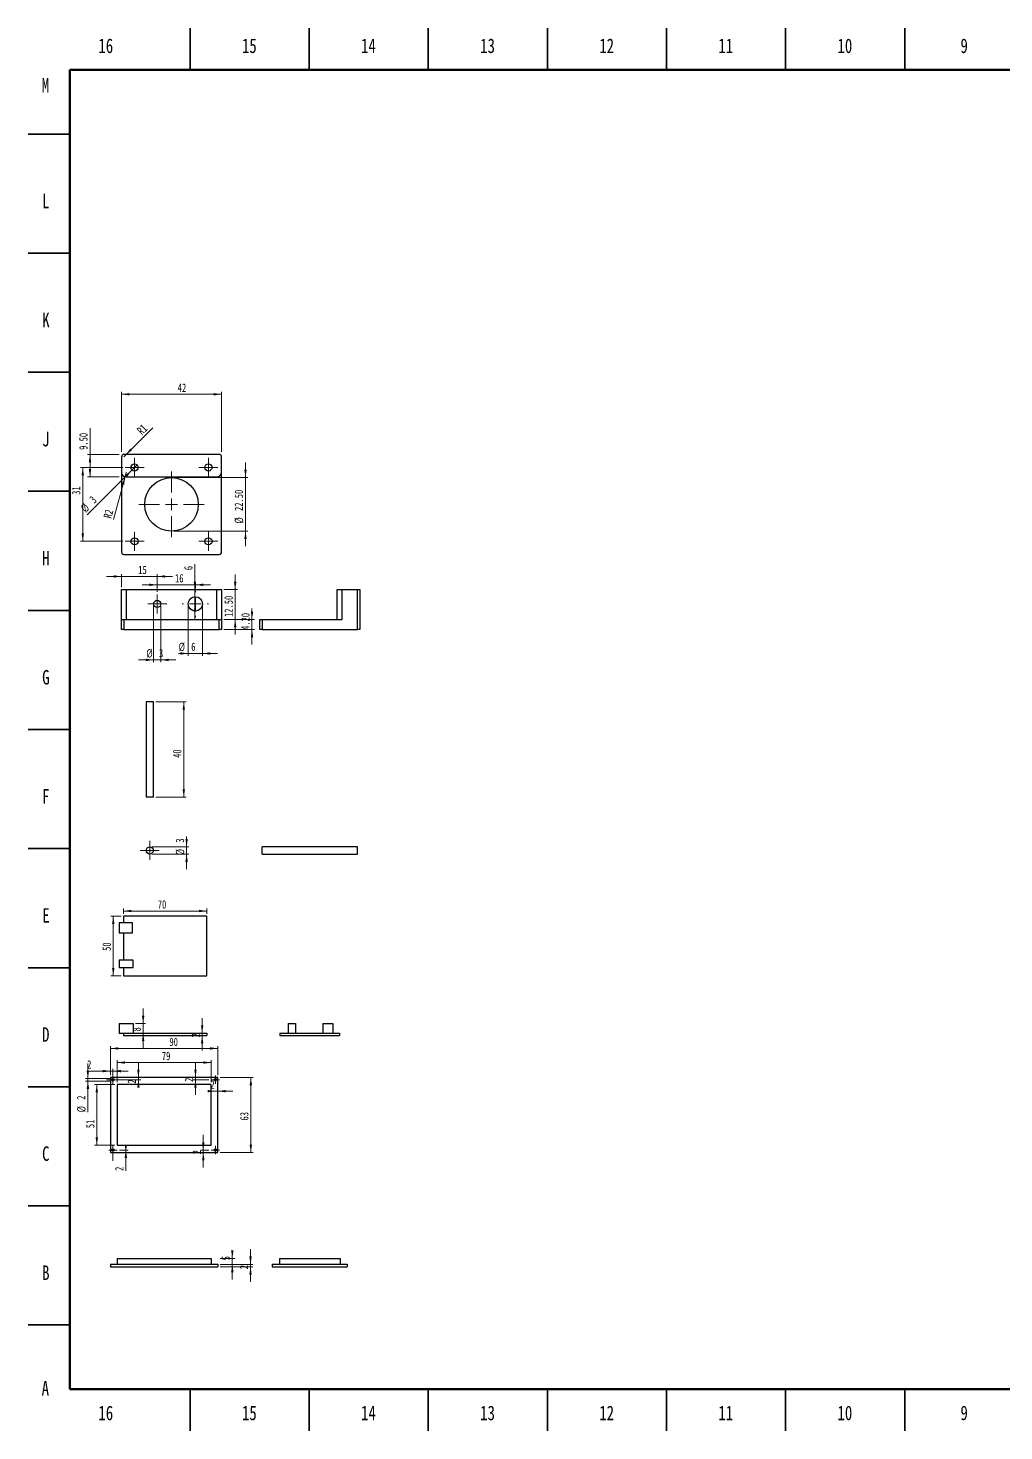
# Model space of a CAD drawing. Header units: millimetres. Extents: x 3 to 838, y 3 to 591.
# Drawn here: x 3 to 412, y 3 to 591 of the extents above; entities that cross this region are included whole.
import ezdxf

# ---------------------------------------------------------------- set-up
doc = ezdxf.new("R2010")
doc.units = ezdxf.units.MM
doc.styles.add('SLDTEXTSTYLE0', font='TXT', dxfattribs={"width": 0.75})
doc.dimstyles.new('SLDDIMSTYLE0', dxfattribs={"dimtxt": 3.5, "dimasz": 3.302, "dimexe": 0, "dimexo": 0.0625, "dimgap": 0.875, "dimtad": 1, "dimlfac": 2, "dimrnd": 1e-09, "dimzin": 12, "dimdsep": 46, "dimtxsty": 'SLDTEXTSTYLE0', "dimsah": 1, "dimcen": 0.09, "dimadec": 0, "dimazin": 3, "dimtfac": 1, "dimtmove": 0, "dimatfit": 0, "dimfxl": 0, "dimfrac": 2, "dimtolj": 1, "dimtzin": 12, "dimarcsym": 0})
doc.dimstyles.new('SLDDIMSTYLE1', dxfattribs={"dimtxt": 3.5, "dimasz": 3.302, "dimexe": 0, "dimexo": 0.0625, "dimgap": 0.875, "dimtad": 1, "dimlfac": 2, "dimrnd": 1e-09, "dimzin": 12, "dimdsep": 46, "dimtxsty": 'SLDTEXTSTYLE0', "dimsah": 1, "dimcen": 0.09, "dimadec": 0, "dimazin": 3, "dimtfac": 1, "dimtofl": 0, "dimtmove": 0, "dimatfit": 3, "dimfxl": 0, "dimfrac": 2, "dimtolj": 1, "dimtzin": 12, "dimarcsym": 0})
doc.dimstyles.new('SLDDIMSTYLE2', dxfattribs={"dimtxt": 3.5, "dimasz": 3.302, "dimexe": 0, "dimexo": 0.0625, "dimgap": 0.875, "dimtad": 1, "dimrnd": 1e-09, "dimzin": 12, "dimdsep": 46, "dimtxsty": 'SLDTEXTSTYLE0', "dimsah": 1, "dimcen": 0.09, "dimadec": 0, "dimazin": 3, "dimtfac": 1, "dimtmove": 0, "dimatfit": 0, "dimfxl": 0, "dimfrac": 2, "dimtolj": 1, "dimtzin": 12, "dimarcsym": 0})
doc.dimstyles.new('SLDDIMSTYLE3', dxfattribs={"dimtxt": 3.5, "dimasz": 3.302, "dimexe": 0, "dimexo": 0.0625, "dimgap": 0.875, "dimtad": 1, "dimrnd": 1e-09, "dimzin": 12, "dimdsep": 46, "dimtxsty": 'SLDTEXTSTYLE0', "dimsah": 1, "dimcen": 0.09, "dimadec": 0, "dimazin": 3, "dimtfac": 1, "dimtofl": 0, "dimtmove": 0, "dimatfit": 3, "dimfxl": 0, "dimfrac": 2, "dimtolj": 1, "dimtzin": 12, "dimarcsym": 0})
doc.dimstyles.new('SLDDIMSTYLE4', dxfattribs={"dimtxt": 3.5, "dimasz": 3.302, "dimexe": 0, "dimexo": 0.0625, "dimgap": 0.875, "dimtad": 1, "dimrnd": 1e-09, "dimzin": 4, "dimdsep": 46, "dimtxsty": 'SLDTEXTSTYLE0', "dimsah": 1, "dimcen": 0.09, "dimadec": 0, "dimazin": 1, "dimtfac": 1, "dimtmove": 0, "dimatfit": 0, "dimfxl": 0, "dimfrac": 2, "dimtolj": 1, "dimtzin": 12, "dimarcsym": 0})
doc.dimstyles.new('SLDDIMSTYLE5', dxfattribs={"dimtxt": 3.5, "dimasz": 3.302, "dimexe": 0, "dimexo": 0.0625, "dimgap": 0.875, "dimtad": 1, "dimrnd": 1e-09, "dimzin": 12, "dimdsep": 46, "dimtxsty": 'SLDTEXTSTYLE0', "dimblk1": 'NONE', "dimsah": 1, "dimcen": 0, "dimadec": 0, "dimazin": 3, "dimtfac": 1, "dimtmove": 0, "dimatfit": 3, "dimldrblk": 'NONE', "dimfxl": 0, "dimfrac": 2, "dimtolj": 1, "dimtzin": 12, "dimarcsym": 0})
doc.dimstyles.new('SLDDIMSTYLE6', dxfattribs={"dimtxt": 3.5, "dimasz": 3.302, "dimexe": 0, "dimexo": 0.0625, "dimgap": 0.875, "dimtad": 1, "dimrnd": 1e-09, "dimzin": 4, "dimdsep": 46, "dimtxsty": 'SLDTEXTSTYLE0', "dimsah": 1, "dimcen": 0.09, "dimadec": 0, "dimazin": 1, "dimtfac": 1, "dimtofl": 0, "dimtmove": 0, "dimatfit": 3, "dimfxl": 0, "dimfrac": 2, "dimtolj": 1, "dimtzin": 12, "dimarcsym": 0})
doc.dimstyles.new('SLDDIMSTYLE7', dxfattribs={"dimtxt": 3.5, "dimasz": 3.302, "dimexe": 0, "dimexo": 0.0625, "dimgap": 0.875, "dimtad": 1, "dimrnd": 1e-09, "dimzin": 12, "dimdsep": 46, "dimtxsty": 'SLDTEXTSTYLE0', "dimsah": 1, "dimcen": 0, "dimadec": 0, "dimazin": 3, "dimtfac": 1, "dimtofl": 0, "dimtmove": 0, "dimatfit": 3, "dimfxl": 0, "dimfrac": 2, "dimtolj": 1, "dimtzin": 12, "dimarcsym": 0})

# ---------------------------------------------------------------- blocks, each defined once
blk = doc.blocks.new('_D')
at = {"color": 7, "linetype": 'Continuous', "lineweight": 18}
for p, q in [((95.89, 72.45), (95.89, 78.8)), ((83.15, 72.45), (96.89, 72.45)), ((83.15, 71.45), (96.89, 71.45)), ((95.89, 71.45), (95.89, 72.45)), ((95.89, 71.45), (95.89, 65.1))]:
    blk.add_line(p, q, dxfattribs=at)
for points in [[(95.89, 72.45), (96.39, 75.76), (95.38, 75.76)], [(95.89, 71.45), (95.38, 68.15), (96.39, 68.15)]]:
    blk.add_solid(points, dxfattribs=at)
at = {"color": 7, "linetype": 'Continuous', "lineweight": 18, "insert": (91.37, 70.39), "char_height": 3.5, "attachment_point": 1, "rotation": 90, "style": 'SLDTEXTSTYLE0'}
blk.add_mtext('2', dxfattribs=at)
blk = doc.blocks.new('_D_1')
at = {"color": 7, "linetype": 'Continuous', "lineweight": 18}
for p, q in [((88.23, 74.95), (88.23, 76.73)), ((83.15, 74.95), (89.23, 74.95)), ((83.15, 72.45), (89.23, 72.45)), ((88.23, 72.45), (88.23, 74.95)), ((88.23, 72.45), (88.23, 66.1))]:
    blk.add_line(p, q, dxfattribs=at)
for points in [[(88.23, 74.95), (88.74, 78.26), (87.73, 78.26)], [(88.23, 72.45), (87.73, 69.15), (88.74, 69.15)]]:
    blk.add_solid(points, dxfattribs=at)
at = {"color": 7, "linetype": 'Continuous', "lineweight": 18, "insert": (83.72, 74.14), "char_height": 3.5, "attachment_point": 1, "rotation": 90, "style": 'SLDTEXTSTYLE0'}
blk.add_mtext('5', dxfattribs=at)
blk = doc.blocks.new('_D_2')
at = {"color": 7, "linetype": 'Continuous', "lineweight": 18}
for p, q in [((83.15, 150.92), (97.02, 150.92)), ((96.02, 150.92), (96.02, 119.42)), ((83.15, 119.42), (97.02, 119.42))]:
    blk.add_line(p, q, dxfattribs=at)
for points in [[(96.02, 150.92), (95.51, 147.62), (96.53, 147.62)], [(96.02, 119.42), (96.53, 122.72), (95.51, 122.72)]]:
    blk.add_solid(points, dxfattribs=at)
at = {"color": 7, "linetype": 'Continuous', "lineweight": 18, "insert": (91.51, 132.84), "char_height": 3.5, "attachment_point": 1, "rotation": 90, "style": 'SLDTEXTSTYLE0'}
blk.add_mtext('63', dxfattribs=at)
blk = doc.blocks.new('_D_3')
at = {"color": 7, "linetype": 'Continuous', "lineweight": 18}
for p, q in [((37.15, 151.92), (37.15, 164.1)), ((37.15, 163.1), (82.15, 163.1)), ((82.15, 151.92), (82.15, 164.1))]:
    blk.add_line(p, q, dxfattribs=at)
for points in [[(37.15, 163.1), (40.45, 162.59), (40.45, 163.6)], [(82.15, 163.1), (78.85, 163.6), (78.85, 162.59)]]:
    blk.add_solid(points, dxfattribs=at)
at = {"color": 7, "linetype": 'Continuous', "lineweight": 18, "insert": (61.84, 167.61), "char_height": 3.5, "attachment_point": 1, "style": 'SLDTEXTSTYLE0'}
blk.add_mtext('90', dxfattribs=at)
blk = doc.blocks.new('_D_4')
at = {"color": 7, "linetype": 'Continuous', "lineweight": 18}
for p, q in [((39.9, 148.92), (39.9, 158.17)), ((39.9, 157.17), (79.4, 157.17)), ((79.4, 148.92), (79.4, 158.17))]:
    blk.add_line(p, q, dxfattribs=at)
for points in [[(39.9, 157.17), (43.2, 156.66), (43.2, 157.68)], [(79.4, 157.17), (76.1, 157.68), (76.1, 156.66)]]:
    blk.add_solid(points, dxfattribs=at)
at = {"color": 7, "linetype": 'Continuous', "lineweight": 18, "insert": (58.67, 161.68), "char_height": 3.5, "attachment_point": 1, "style": 'SLDTEXTSTYLE0'}
blk.add_mtext('79', dxfattribs=at)
blk = doc.blocks.new('_D_5')
at = {"color": 7, "linetype": 'Continuous', "lineweight": 18}
for p, q in [((38.9, 147.92), (30.35, 147.92)), ((31.35, 147.92), (31.35, 122.42)), ((38.9, 122.42), (30.35, 122.42))]:
    blk.add_line(p, q, dxfattribs=at)
for points in [[(31.35, 147.92), (30.84, 144.62), (31.86, 144.62)], [(31.35, 122.42), (31.86, 125.72), (30.84, 125.72)]]:
    blk.add_solid(points, dxfattribs=at)
at = {"color": 7, "linetype": 'Continuous', "lineweight": 18, "insert": (26.84, 129.62), "char_height": 3.5, "attachment_point": 1, "rotation": 90, "style": 'SLDTEXTSTYLE0'}
blk.add_mtext('51', dxfattribs=at)
blk = doc.blocks.new('_D_6')
at = {"color": 7, "linetype": 'Continuous', "lineweight": 18}
for p, q in [((27.61, 150.42), (27.61, 156.77)), ((37.15, 150.42), (26.61, 150.42)), ((37.15, 149.42), (26.61, 149.42)), ((27.61, 149.42), (27.61, 150.42)), ((27.61, 149.42), (27.61, 136.27))]:
    blk.add_line(p, q, dxfattribs=at)
for points in [[(27.61, 150.42), (28.12, 153.72), (27.1, 153.72)], [(27.61, 149.42), (27.1, 146.12), (28.12, 146.12)]]:
    blk.add_solid(points, dxfattribs=at)
at = {"color": 7, "linetype": 'Continuous', "lineweight": 18, "char_height": 3.5, "attachment_point": 1, "rotation": 90, "style": 'SLDTEXTSTYLE0'}
for s, insert in [('2', (23.04, 141.55)), ('%%c', (23.1, 136.27))]:
    blk.add_mtext(s, dxfattribs=dict(at, insert=insert))
blk = doc.blocks.new('_D_7')
at = {"color": 7, "linetype": 'Continuous', "lineweight": 18}
for p, q in [((37.15, 153.58), (27.28, 153.58)), ((37.15, 151.92), (37.15, 154.58)), ((38.15, 153.58), (37.15, 153.58)), ((38.15, 151.92), (38.15, 154.58)), ((38.15, 153.58), (44.5, 153.58))]:
    blk.add_line(p, q, dxfattribs=at)
for points in [[(37.15, 153.58), (33.85, 154.09), (33.85, 153.07)], [(38.15, 153.58), (41.45, 153.07), (41.45, 154.09)]]:
    blk.add_solid(points, dxfattribs=at)
at = {"color": 7, "linetype": 'Continuous', "lineweight": 18, "insert": (27.28, 158.09), "char_height": 3.5, "attachment_point": 1, "style": 'SLDTEXTSTYLE0'}
blk.add_mtext('2', dxfattribs=at)
blk = doc.blocks.new('_D_8')
at = {"color": 7, "linetype": 'Continuous', "lineweight": 18}
for p, q in [((48.81, 150.92), (48.81, 157.27)), ((35.4, 149.92), (49.81, 149.92)), ((48.81, 149.92), (48.81, 150.92)), ((48.81, 149.92), (48.81, 148.34))]:
    blk.add_line(p, q, dxfattribs=at)
for points in [[(48.81, 150.92), (49.32, 154.22), (48.3, 154.22)], [(48.81, 149.92), (48.3, 146.62), (49.32, 146.62)]]:
    blk.add_solid(points, dxfattribs=at)
at = {"color": 7, "linetype": 'Continuous', "lineweight": 18, "insert": (44.3, 148.34), "char_height": 3.5, "attachment_point": 1, "rotation": 90, "style": 'SLDTEXTSTYLE0'}
blk.add_mtext('2', dxfattribs=at)
blk = doc.blocks.new('_D_9')
at = {"color": 7, "linetype": 'Continuous', "lineweight": 18}
for p, q in [((81.15, 145.15), (79.03, 145.15)), ((81.15, 145.15), (82.15, 145.15)), ((82.15, 145.15), (88.5, 145.15))]:
    blk.add_line(p, q, dxfattribs=at)
for points in [[(81.15, 145.15), (77.85, 145.66), (77.85, 144.65)], [(82.15, 145.15), (85.45, 144.65), (85.45, 145.66)]]:
    blk.add_solid(points, dxfattribs=at)
at = {"color": 7, "linetype": 'Continuous', "lineweight": 18, "insert": (79.03, 149.67), "char_height": 3.5, "attachment_point": 1, "style": 'SLDTEXTSTYLE0'}
blk.add_mtext('2', dxfattribs=at)
blk = doc.blocks.new('_D_10')
at = {"color": 7, "linetype": 'Continuous', "lineweight": 18}
for p, q in [((72.77, 150.92), (72.77, 157.27)), ((78.4, 149.92), (71.77, 149.92)), ((72.77, 149.92), (72.77, 150.92)), ((72.77, 149.92), (72.77, 143.57))]:
    blk.add_line(p, q, dxfattribs=at)
for points in [[(72.77, 150.92), (73.28, 154.22), (72.26, 154.22)], [(72.77, 149.92), (72.26, 146.62), (73.28, 146.62)]]:
    blk.add_solid(points, dxfattribs=at)
at = {"color": 7, "linetype": 'Continuous', "lineweight": 18, "insert": (68.26, 149.04), "char_height": 3.5, "attachment_point": 1, "rotation": 90, "style": 'SLDTEXTSTYLE0'}
blk.add_mtext('2', dxfattribs=at)
blk = doc.blocks.new('_D_11')
at = {"color": 7, "linetype": 'Continuous', "lineweight": 18}
for p, q in [((76.06, 120.42), (76.06, 126.77)), ((78.4, 120.42), (75.06, 120.42)), ((76.06, 120.42), (76.06, 119.42)), ((76.06, 119.42), (76.06, 113.07))]:
    blk.add_line(p, q, dxfattribs=at)
for points in [[(76.06, 120.42), (76.57, 123.72), (75.55, 123.72)], [(76.06, 119.42), (75.55, 116.12), (76.57, 116.12)]]:
    blk.add_solid(points, dxfattribs=at)
at = {"color": 7, "linetype": 'Continuous', "lineweight": 18, "insert": (71.55, 118.64), "char_height": 3.5, "attachment_point": 1, "rotation": 90, "style": 'SLDTEXTSTYLE0'}
blk.add_mtext('2', dxfattribs=at)
blk = doc.blocks.new('_D_12')
at = {"color": 7, "linetype": 'Continuous', "lineweight": 18}
for p, q in [((40.9, 120.42), (44.54, 120.42)), ((43.54, 120.42), (43.54, 119.42)), ((43.54, 119.42), (43.54, 111.67))]:
    blk.add_line(p, q, dxfattribs=at)
for points in [[(43.54, 119.42), (44.05, 122.72), (43.03, 122.72)], [(43.54, 120.42), (43.03, 117.12), (44.05, 117.12)]]:
    blk.add_solid(points, dxfattribs=at)
at = {"color": 7, "linetype": 'Continuous', "lineweight": 18, "insert": (39.03, 111.67), "char_height": 3.5, "attachment_point": 1, "rotation": 90, "style": 'SLDTEXTSTYLE0'}
blk.add_mtext('2', dxfattribs=at)
blk = doc.blocks.new('SW_CENTERMARKSYMBOL_0')
at = {"color": 0, "linetype": 'Continuous', "lineweight": 0}
for p, q in [((-1.25, 0), (-1.75, 0)), ((0, 0), (-1.25, 0)), ((0, 1.25), (0, 1.75)), ((0, 0), (0, 1.25)), ((0, 0), (0, -1.25)), ((0, 0), (1.25, 0)), ((1.25, 0), (1.75, 0)), ((0, -1.25), (0, -1.75))]:
    blk.add_line(p, q, dxfattribs=at)
blk = doc.blocks.new('SW_CENTERMARKSYMBOL_1')
at = {"color": 0, "linetype": 'Continuous', "lineweight": 0}
for p, q in [((-1.25, 0), (-1.75, 0)), ((0, 0), (-1.25, 0)), ((0, 1.25), (0, 1.75)), ((0, 0), (0, 1.25)), ((0, 0), (0, -1.25)), ((0, 0), (1.25, 0)), ((1.25, 0), (1.75, 0)), ((0, -1.25), (0, -4.49))]:
    blk.add_line(p, q, dxfattribs=at)
blk = doc.blocks.new('SW_CENTERMARKSYMBOL_2')
at = {"color": 0, "linetype": 'Continuous', "lineweight": 0}
for p, q in [((-1.25, 0), (-1.75, 0)), ((0, 0), (-1.25, 0)), ((0, 1.25), (0, 1.75)), ((0, 0), (0, 1.25)), ((0, 0), (0, -1.25)), ((0, 0), (1.25, 0)), ((1.25, 0), (1.75, 0)), ((0, -1.25), (0, -1.75))]:
    blk.add_line(p, q, dxfattribs=at)
blk = doc.blocks.new('SW_CENTERMARKSYMBOL_3')
at = {"color": 0, "linetype": 'Continuous', "lineweight": 0}
for p, q in [((-1.25, 0), (-1.75, 0)), ((0, 0), (-1.25, 0)), ((0, 1.25), (0, 1.75)), ((0, 0), (0, 1.25)), ((0, 0), (0, -1.25)), ((0, 0), (1.25, 0)), ((1.25, 0), (1.75, 0)), ((0, -1.25), (0, -1.75))]:
    blk.add_line(p, q, dxfattribs=at)
blk = doc.blocks.new('_D_13')
at = {"color": 7, "linetype": 'Continuous', "lineweight": 18}
for p, q in [((75.58, 169.51), (75.58, 175.86)), ((76.57, 169.51), (74.58, 169.51)), ((76.57, 168.51), (74.58, 168.51)), ((75.58, 168.51), (75.58, 169.51)), ((75.58, 168.51), (75.58, 162.16))]:
    blk.add_line(p, q, dxfattribs=at)
for points in [[(75.58, 169.51), (76.08, 172.81), (75.07, 172.81)], [(75.58, 168.51), (75.07, 165.2), (76.08, 165.2)]]:
    blk.add_solid(points, dxfattribs=at)
at = {"color": 7, "linetype": 'Continuous', "lineweight": 18, "insert": (71.07, 167.71), "char_height": 3.5, "attachment_point": 1, "rotation": 90, "style": 'SLDTEXTSTYLE0'}
blk.add_mtext('2', dxfattribs=at)
blk = doc.blocks.new('_D_14')
at = {"color": 7, "linetype": 'Continuous', "lineweight": 18}
for p, q in [((50.82, 173.51), (50.82, 179.86)), ((47.63, 173.51), (51.82, 173.51)), ((50.82, 169.51), (50.82, 173.51)), ((47.63, 169.51), (51.82, 169.51)), ((50.82, 169.51), (50.82, 163.16))]:
    blk.add_line(p, q, dxfattribs=at)
for points in [[(50.82, 173.51), (51.33, 176.81), (50.31, 176.81)], [(50.82, 169.51), (50.31, 166.2), (51.33, 166.2)]]:
    blk.add_solid(points, dxfattribs=at)
at = {"color": 7, "linetype": 'Continuous', "lineweight": 18, "insert": (46.31, 170.21), "char_height": 3.5, "attachment_point": 1, "rotation": 90, "style": 'SLDTEXTSTYLE0'}
blk.add_mtext('8', dxfattribs=at)
blk = doc.blocks.new('_D_15')
at = {"color": 7, "linetype": 'Continuous', "lineweight": 18}
for p, q in [((42.57, 219.62), (42.57, 221.79)), ((42.57, 220.79), (77.57, 220.79)), ((77.57, 219.62), (77.57, 221.79))]:
    blk.add_line(p, q, dxfattribs=at)
for points in [[(42.57, 220.79), (45.87, 220.28), (45.87, 221.3)], [(77.57, 220.79), (74.27, 221.3), (74.27, 220.28)]]:
    blk.add_solid(points, dxfattribs=at)
at = {"color": 7, "linetype": 'Continuous', "lineweight": 18, "insert": (56.95, 225.3), "char_height": 3.5, "attachment_point": 1, "style": 'SLDTEXTSTYLE0'}
blk.add_mtext('70', dxfattribs=at)
blk = doc.blocks.new('_D_16')
at = {"color": 7, "linetype": 'Continuous', "lineweight": 18}
for p, q in [((41.57, 218.62), (37.27, 218.62)), ((38.27, 218.62), (38.27, 193.62)), ((41.57, 193.62), (37.27, 193.62))]:
    blk.add_line(p, q, dxfattribs=at)
for points in [[(38.27, 218.62), (37.76, 215.32), (38.78, 215.32)], [(38.27, 193.62), (38.78, 196.93), (37.76, 196.93)]]:
    blk.add_solid(points, dxfattribs=at)
at = {"color": 7, "linetype": 'Continuous', "lineweight": 18, "insert": (33.76, 204.05), "char_height": 3.5, "attachment_point": 1, "rotation": 90, "style": 'SLDTEXTSTYLE0'}
blk.add_mtext('50', dxfattribs=at)
blk = doc.blocks.new('_D_17')
at = {"color": 7, "linetype": 'Continuous', "lineweight": 18}
for p, q in [((54.59, 247.72), (70.05, 247.72)), ((69.05, 247.72), (69.05, 252.08)), ((69.05, 244.72), (69.05, 247.72)), ((54.59, 244.72), (70.05, 244.72)), ((69.05, 244.72), (69.05, 238.37))]:
    blk.add_line(p, q, dxfattribs=at)
for points in [[(69.05, 247.72), (69.56, 251.03), (68.54, 251.03)], [(69.05, 244.72), (68.54, 241.42), (69.56, 241.42)]]:
    blk.add_solid(points, dxfattribs=at)
at = {"color": 7, "linetype": 'Continuous', "lineweight": 18, "char_height": 3.5, "attachment_point": 1, "rotation": 90, "style": 'SLDTEXTSTYLE0'}
for s, insert in [('3', (64.48, 249.49)), ('%%c', (64.54, 244.21))]:
    blk.add_mtext(s, dxfattribs=dict(at, insert=insert))
blk = doc.blocks.new('SW_CENTERMARKSYMBOL_4')
at = {"color": 0, "linetype": 'Continuous', "lineweight": 0}
for p, q in [((-2.5, 0), (-4, 0)), ((0, 0), (-2.5, 0)), ((0, 2.5), (0, 4)), ((0, 0), (0, 2.5)), ((0, 0), (0, -2.5)), ((0, 0), (2.5, 0)), ((2.5, 0), (4, 0)), ((0, -2.5), (0, -4))]:
    blk.add_line(p, q, dxfattribs=at)
blk = doc.blocks.new('_D_18')
at = {"color": 7, "linetype": 'Continuous', "lineweight": 18}
for p, q in [((56.09, 308.58), (68.87, 308.58)), ((67.87, 308.58), (67.87, 268.58)), ((56.09, 268.58), (68.87, 268.58))]:
    blk.add_line(p, q, dxfattribs=at)
for points in [[(67.87, 308.58), (67.36, 305.27), (68.37, 305.27)], [(67.87, 268.58), (68.37, 271.88), (67.36, 271.88)]]:
    blk.add_solid(points, dxfattribs=at)
at = {"color": 7, "linetype": 'Continuous', "lineweight": 18, "insert": (63.35, 285.07), "char_height": 3.5, "attachment_point": 1, "rotation": 90, "style": 'SLDTEXTSTYLE0'}
blk.add_mtext('40', dxfattribs=at)
blk = doc.blocks.new('_D_19')
at = {"color": 7, "linetype": 'Continuous', "lineweight": 18}
for p, q in [((96.5, 343.23), (96.5, 347.84)), ((84.72, 343.23), (97.5, 343.23)), ((96.5, 339.03), (96.5, 343.23)), ((84.72, 339.03), (97.5, 339.03)), ((96.5, 339.03), (96.5, 332.68))]:
    blk.add_line(p, q, dxfattribs=at)
for points in [[(96.5, 343.23), (97.01, 346.53), (95.99, 346.53)], [(96.5, 339.03), (95.99, 335.72), (97.01, 335.72)]]:
    blk.add_solid(points, dxfattribs=at)
at = {"color": 7, "linetype": 'Continuous', "lineweight": 18, "insert": (91.99, 338.79), "char_height": 3.5, "attachment_point": 1, "rotation": 90, "style": 'SLDTEXTSTYLE0'}
blk.add_mtext('4.20', dxfattribs=at)
blk = doc.blocks.new('_D_20')
at = {"color": 7, "linetype": 'Continuous', "lineweight": 18}
for p, q in [((89.44, 355.73), (89.44, 362.08)), ((84.72, 355.73), (90.44, 355.73)), ((89.44, 343.23), (89.44, 355.73)), ((84.72, 343.23), (90.44, 343.23)), ((89.44, 343.23), (89.44, 336.88))]:
    blk.add_line(p, q, dxfattribs=at)
for points in [[(89.44, 355.73), (89.95, 359.03), (88.93, 359.03)], [(89.44, 343.23), (88.93, 339.92), (89.95, 339.92)]]:
    blk.add_solid(points, dxfattribs=at)
at = {"color": 7, "linetype": 'Continuous', "lineweight": 18, "insert": (84.93, 344.23), "char_height": 3.5, "attachment_point": 1, "rotation": 90, "style": 'SLDTEXTSTYLE0'}
blk.add_mtext('12.50', dxfattribs=at)
blk = doc.blocks.new('_D_21')
at = {"color": 7, "linetype": 'Continuous', "lineweight": 18}
for p, q in [((72.54, 355.73), (72.54, 366.48)), ((72.54, 349.73), (72.54, 355.73)), ((72.54, 349.73), (72.54, 343.38))]:
    blk.add_line(p, q, dxfattribs=at)
for points in [[(72.54, 355.73), (73.05, 359.03), (72.03, 359.03)], [(72.54, 349.73), (72.03, 346.42), (73.05, 346.42)]]:
    blk.add_solid(points, dxfattribs=at)
at = {"color": 7, "linetype": 'Continuous', "lineweight": 18, "insert": (68.03, 363.89), "char_height": 3.5, "attachment_point": 1, "rotation": 90, "style": 'SLDTEXTSTYLE0'}
blk.add_mtext('6', dxfattribs=at)
blk = doc.blocks.new('_D_22')
at = {"color": 7, "linetype": 'Continuous', "lineweight": 18}
for p, q in [((69.72, 348.73), (69.72, 327.93)), ((75.72, 348.73), (75.72, 327.93)), ((69.72, 328.93), (65.71, 328.93)), ((75.72, 328.93), (69.72, 328.93)), ((75.72, 328.93), (82.07, 328.93))]:
    blk.add_line(p, q, dxfattribs=at)
for points in [[(69.72, 328.93), (66.42, 329.43), (66.42, 328.42)], [(75.72, 328.93), (79.02, 328.42), (79.02, 329.43)]]:
    blk.add_solid(points, dxfattribs=at)
at = {"color": 7, "linetype": 'Continuous', "lineweight": 18, "char_height": 3.5, "attachment_point": 1, "style": 'SLDTEXTSTYLE0'}
for s, insert in [('%%c', (65.71, 333.44)), ('6', (70.99, 333.49))]:
    blk.add_mtext(s, dxfattribs=dict(at, insert=insert))
blk = doc.blocks.new('_D_23')
at = {"color": 7, "linetype": 'Continuous', "lineweight": 18}
for p, q in [((55.22, 348.73), (55.22, 325.22)), ((58.22, 348.73), (58.22, 325.22)), ((55.22, 326.22), (48.87, 326.22)), ((58.22, 326.22), (55.22, 326.22)), ((58.22, 326.22), (64.57, 326.22))]:
    blk.add_line(p, q, dxfattribs=at)
for points in [[(55.22, 326.22), (51.92, 326.73), (51.92, 325.71)], [(58.22, 326.22), (61.52, 325.71), (61.52, 326.73)]]:
    blk.add_solid(points, dxfattribs=at)
at = {"color": 7, "linetype": 'Continuous', "lineweight": 18, "char_height": 3.5, "attachment_point": 1, "style": 'SLDTEXTSTYLE0'}
for s, insert in [('%%c', (52.16, 330.73)), ('3', (57.44, 330.79))]:
    blk.add_mtext(s, dxfattribs=dict(at, insert=insert))
blk = doc.blocks.new('_D_24')
at = {"color": 7, "linetype": 'Continuous', "lineweight": 18}
for p, q in [((41.72, 361.26), (35.37, 361.26)), ((41.72, 356.73), (41.72, 362.26)), ((56.72, 361.26), (41.72, 361.26)), ((56.72, 354.73), (56.72, 362.26)), ((56.72, 361.26), (63.07, 361.26))]:
    blk.add_line(p, q, dxfattribs=at)
for points in [[(41.72, 361.26), (38.42, 361.76), (38.42, 360.75)], [(56.72, 361.26), (60.02, 360.75), (60.02, 361.76)]]:
    blk.add_solid(points, dxfattribs=at)
at = {"color": 7, "linetype": 'Continuous', "lineweight": 18, "insert": (48.76, 365.77), "char_height": 3.5, "attachment_point": 1, "style": 'SLDTEXTSTYLE0'}
blk.add_mtext('15', dxfattribs=at)
blk = doc.blocks.new('_D_25')
at = {"color": 7, "linetype": 'Continuous', "lineweight": 18}
for p, q in [((56.72, 357.75), (50.37, 357.75)), ((56.72, 354.73), (56.72, 358.75)), ((56.72, 357.75), (72.72, 357.75)), ((72.72, 356.23), (72.72, 358.75)), ((72.72, 357.75), (79.07, 357.75))]:
    blk.add_line(p, q, dxfattribs=at)
for points in [[(56.72, 357.75), (53.42, 358.25), (53.42, 357.24)], [(72.72, 357.75), (76.02, 357.24), (76.02, 358.25)]]:
    blk.add_solid(points, dxfattribs=at)
at = {"color": 7, "linetype": 'Continuous', "lineweight": 18, "insert": (64.18, 362.26), "char_height": 3.5, "attachment_point": 1, "style": 'SLDTEXTSTYLE0'}
blk.add_mtext('16', dxfattribs=at)
blk = doc.blocks.new('SW_CENTERMARKSYMBOL_5')
at = {"color": 0, "linetype": 'Continuous', "lineweight": 0}
for p, q in [((-2.5, 0), (-4, 0)), ((0, 0), (-2.5, 0)), ((0, 2.5), (0, 4)), ((0, 0), (0, 2.5)), ((0, 0), (0, -2.5)), ((0, 0), (2.5, 0)), ((2.5, 0), (4, 0)), ((0, -2.5), (0, -4))]:
    blk.add_line(p, q, dxfattribs=at)
blk = doc.blocks.new('SW_CENTERMARKSYMBOL_6')
at = {"color": 0, "linetype": 'Continuous', "lineweight": 0}
for p, q in [((-5, 0), (-5.5, 0)), ((0, 0), (-2.5, 0)), ((0, 5), (0, 5.5)), ((0, 0), (0, 2.5)), ((0, 0), (0, -2.5)), ((0, 0), (2.5, 0)), ((5, 0), (5.5, 0)), ((0, -5), (0, -5.5))]:
    blk.add_line(p, q, dxfattribs=at)
blk = doc.blocks.new('_D_26')
at = {"color": 7, "linetype": 'Continuous', "lineweight": 18}
for p, q in [((41.72, 413.52), (41.72, 438.74)), ((41.72, 437.74), (83.72, 437.74)), ((83.72, 413.52), (83.72, 438.74))]:
    blk.add_line(p, q, dxfattribs=at)
for points in [[(41.72, 437.74), (45.02, 437.23), (45.02, 438.25)], [(83.72, 437.74), (80.42, 438.25), (80.42, 437.23)]]:
    blk.add_solid(points, dxfattribs=at)
at = {"color": 7, "linetype": 'Continuous', "lineweight": 18, "insert": (65.32, 442.25), "char_height": 3.5, "attachment_point": 1, "style": 'SLDTEXTSTYLE0'}
blk.add_mtext('42', dxfattribs=at)
blk = doc.blocks.new('_D_27')
at = {"color": 7, "linetype": 'Continuous', "lineweight": 18}
for p, q in [((42.22, 407.02), (24.46, 407.02)), ((25.46, 407.02), (25.46, 376.02)), ((42.22, 376.02), (24.46, 376.02))]:
    blk.add_line(p, q, dxfattribs=at)
for points in [[(25.46, 407.02), (24.95, 403.72), (25.97, 403.72)], [(25.46, 376.02), (25.97, 379.32), (24.95, 379.32)]]:
    blk.add_solid(points, dxfattribs=at)
at = {"color": 7, "linetype": 'Continuous', "lineweight": 18, "insert": (20.95, 395.52), "char_height": 3.5, "attachment_point": 1, "rotation": 90, "style": 'SLDTEXTSTYLE0'}
blk.add_mtext('31', dxfattribs=at)
blk = doc.blocks.new('_D_28')
at = {"color": 7, "linetype": 'Continuous', "lineweight": 18}
for q in [(48.28, 408.08), (27.37, 387.17)]:
    blk.add_line((46.16, 405.96), q, dxfattribs=at)
blk.add_solid([(46.16, 405.96), (43.47, 403.98), (44.18, 403.26)], dxfattribs=at)
at = {"color": 7, "linetype": 'Continuous', "lineweight": 18, "char_height": 3.5, "attachment_point": 1, "rotation": 45, "style": 'SLDTEXTSTYLE0'}
for s, insert in [('3', (27.89, 394.12)), ('%%c', (24.2, 390.35))]:
    blk.add_mtext(s, dxfattribs=dict(at, insert=insert))
blk = doc.blocks.new('_NONE')
blk = doc.blocks.new('_D_29')
at = {"color": 7, "linetype": 'Continuous', "lineweight": 18}
for p, q in [((28.5, 412.52), (28.5, 423.45)), ((40.72, 412.52), (27.5, 412.52)), ((28.5, 412.52), (28.5, 403.02)), ((40.72, 403.02), (27.5, 403.02))]:
    blk.add_line(p, q, dxfattribs=at)
for points in [[(28.5, 412.52), (27.99, 409.22), (29.01, 409.22)], [(28.5, 403.02), (29.01, 406.32), (27.99, 406.32)]]:
    blk.add_solid(points, dxfattribs=at)
at = {"color": 7, "linetype": 'Continuous', "lineweight": 18, "insert": (23.99, 414.4), "char_height": 3.5, "attachment_point": 1, "rotation": 90, "style": 'SLDTEXTSTYLE0'}
blk.add_mtext('9.50', dxfattribs=at)
blk = doc.blocks.new('_D_30')
at = {"color": 7, "linetype": 'Continuous', "lineweight": 18}
for p, q in [((93.78, 402.77), (93.78, 409.12)), ((63.72, 402.77), (94.78, 402.77)), ((93.78, 380.27), (93.78, 402.77)), ((63.72, 380.27), (94.78, 380.27)), ((93.78, 380.27), (93.78, 373.92))]:
    blk.add_line(p, q, dxfattribs=at)
for points in [[(93.78, 402.77), (94.28, 406.07), (93.27, 406.07)], [(93.78, 380.27), (93.27, 376.97), (94.28, 376.97)]]:
    blk.add_solid(points, dxfattribs=at)
at = {"color": 7, "linetype": 'Continuous', "lineweight": 18, "char_height": 3.5, "attachment_point": 1, "rotation": 90, "style": 'SLDTEXTSTYLE0'}
for s, insert in [('22.50', (89.21, 388.74)), ('%%c', (89.26, 383.46))]:
    blk.add_mtext(s, dxfattribs=dict(at, insert=insert))
blk = doc.blocks.new('_D_31')
at = {"color": 7, "linetype": 'Continuous', "lineweight": 18}
for q in [(54.84, 423.64), (42.72, 411.52)]:
    blk.add_line((43.43, 412.22), q, dxfattribs=at)
blk.add_solid([(43.43, 412.22), (46.12, 414.2), (45.4, 414.92)], dxfattribs=at)
at = {"color": 7, "linetype": 'Continuous', "lineweight": 18, "insert": (47.86, 422.96), "char_height": 3.5, "attachment_point": 1, "rotation": 45, "style": 'SLDTEXTSTYLE0'}
blk.add_mtext('R1', dxfattribs=at)
blk = doc.blocks.new('_D_32')
at = {"color": 7, "linetype": 'Continuous', "lineweight": 18}
for q in [(38.38, 385.1), (43.72, 405.02)]:
    blk.add_line((43.2, 403.09), q, dxfattribs=at)
blk.add_solid([(43.2, 403.09), (41.86, 400.03), (42.84, 399.76)], dxfattribs=at)
at = {"color": 7, "linetype": 'Continuous', "lineweight": 18, "insert": (34.06, 386.26), "char_height": 3.5, "attachment_point": 1, "rotation": 75, "style": 'SLDTEXTSTYLE0'}
blk.add_mtext('R2', dxfattribs=at)
blk = doc.blocks.new('SW_CENTERMARKSYMBOL_7')
at = {"color": 0, "linetype": 'Continuous', "lineweight": 0}
for p, q in [((-2.5, 0), (-4, 0)), ((0, 0), (-2.5, 0)), ((0, 2.5), (0, 4)), ((0, 0), (0, 2.5)), ((0, 0), (0, -2.5)), ((0, 0), (2.5, 0)), ((2.5, 0), (4, 0)), ((0, -2.5), (0, -4))]:
    blk.add_line(p, q, dxfattribs=at)
blk = doc.blocks.new('SW_CENTERMARKSYMBOL_8')
at = {"color": 0, "linetype": 'Continuous', "lineweight": 0}
for p, q in [((-2.5, 0), (-4, 0)), ((0, 0), (-2.5, 0)), ((0, 2.5), (0, 4)), ((0, 0), (0, 2.5)), ((0, 0), (0, -2.5)), ((0, 0), (2.5, 0)), ((2.5, 0), (4, 0)), ((0, -2.5), (0, -4))]:
    blk.add_line(p, q, dxfattribs=at)
blk = doc.blocks.new('SW_CENTERMARKSYMBOL_9')
at = {"color": 0, "linetype": 'Continuous', "lineweight": 0}
for p, q in [((-2.5, 0), (-4, 0)), ((0, 0), (-2.5, 0)), ((0, 2.5), (0, 4)), ((0, 0), (0, 2.5)), ((0, 0), (0, -2.5)), ((0, 0), (2.5, 0)), ((2.5, 0), (4, 0)), ((0, -2.5), (0, -4))]:
    blk.add_line(p, q, dxfattribs=at)
blk = doc.blocks.new('SW_CENTERMARKSYMBOL_10')
at = {"color": 0, "linetype": 'Continuous', "lineweight": 0}
for p, q in [((-2.5, 0), (-4, 0)), ((0, 0), (-2.5, 0)), ((0, 2.5), (0, 4)), ((0, 0), (0, 2.5)), ((0, 0), (0, -2.5)), ((0, 0), (2.5, 0)), ((2.5, 0), (4, 0)), ((0, -2.5), (0, -4))]:
    blk.add_line(p, q, dxfattribs=at)
blk = doc.blocks.new('SW_CENTERMARKSYMBOL_11')
at = {"color": 0, "linetype": 'Continuous', "lineweight": 0}
for p, q in [((0, 5), (0, 13.75)), ((-5, 0), (-13.75, 0)), ((0, 0), (-2.5, 0)), ((0, 0), (0, 2.5)), ((0, 0), (0, -2.5)), ((0, 0), (2.5, 0)), ((5, 0), (13.75, 0)), ((0, -5), (0, -13.75))]:
    blk.add_line(p, q, dxfattribs=at)

msp = doc.modelspace()

# ---------------------------------------------------------------- linework, layer by layer
at = {"color": 7, "linetype": 'Continuous', "lineweight": 35}
for p, q in [((70.5, 574), (70.5, 591.5)), ((120.5, 574), (120.5, 591.5)), ((170.5, 574), (170.5, 591.5)), ((220.5, 574), (220.5, 591.5)), ((270.5, 574), (270.5, 591.5)), ((320.5, 574), (320.5, 591.5)), ((370.5, 574), (370.5, 591.5)), ((20, 547), (2.5, 547)), ((20, 497), (2.5, 497)), ((20, 447), (2.5, 447)), ((20, 397), (2.5, 397)), ((20, 347), (2.5, 347)), ((2.5, 297), (20, 297)), ((20, 297), (2.5, 297)), ((20, 247), (2.5, 247)), ((20, 197), (2.5, 197)), ((20, 147), (2.5, 147)), ((20, 97), (2.5, 97)), ((20, 47), (2.5, 47)), ((70.5, 20), (70.5, 2.5)), ((120.5, 20), (120.5, 2.5)), ((170.5, 20), (170.5, 2.5)), ((220.5, 20), (220.5, 2.5)), ((270.5, 20), (270.5, 2.5)), ((320.5, 20), (320.5, 2.5)), ((370.5, 20), (370.5, 2.5))]:
    msp.add_line(p, q, dxfattribs=at)
at = {"color": 7, "linetype": 'Continuous', "lineweight": 70}
for p, q in [((20, 20), (20, 574)), ((20, 574), (821, 574)), ((821, 20), (20, 20))]:
    msp.add_line(p, q, dxfattribs=at)
at = {"color": 7, "linetype": 'Continuous', "lineweight": 25}
for p, q in [((82.7207, 412.5175), (42.7207, 412.5175)), ((41.7207, 411.5175), (41.7207, 405.0175)), ((83.7207, 405.0175), (83.7207, 411.5175)), ((41.7207, 405.0175), (41.7207, 371.5175)), ((43.7207, 403.0175), (81.7207, 403.0175)), ((83.7207, 371.5175), (83.7207, 405.0175)), ((42.7207, 370.5175), (82.7207, 370.5175)), ((41.7207, 355.7265), (43.7207, 355.7265)), ((41.7207, 343.2265), (41.7207, 355.7265)), ((43.7207, 355.7265), (43.7207, 343.2265)), ((43.7207, 355.7265), (81.7207, 355.7265)), ((81.7207, 343.2265), (81.7207, 355.7265)), ((81.7207, 355.7265), (83.7207, 355.7265)), ((83.7207, 355.7265), (83.7207, 343.2265)), ((132.25, 343.2265), (132.25, 355.7265)), ((132.25, 355.7265), (134.25, 355.7265)), ((134.25, 355.7265), (134.25, 343.2265)), ((134.25, 355.7265), (140.75, 355.7265)), ((140.75, 339.0265), (140.75, 355.7265)), ((140.75, 355.7265), (141.75, 355.7265)), ((141.75, 355.7265), (141.75, 339.0265)), ((41.7207, 339.0265), (41.7207, 343.2265)), ((41.7207, 343.2265), (42.7207, 343.2265)), ((42.7207, 343.2265), (42.7207, 339.0265)), ((42.7207, 343.2265), (82.7207, 343.2265)), ((82.7207, 339.0265), (82.7207, 343.2265)), ((82.7207, 343.2265), (83.7207, 343.2265)), ((83.7207, 343.2265), (83.7207, 339.0265)), ((99.75, 339.0265), (99.75, 343.2265)), ((99.75, 343.2265), (100.75, 343.2265)), ((100.75, 343.2265), (100.75, 339.0265)), ((100.75, 343.2265), (134.25, 343.2265)), ((42.7207, 339.0265), (41.7207, 339.0265)), ((42.7207, 339.0265), (82.7207, 339.0265)), ((83.7207, 339.0265), (82.7207, 339.0265)), ((100.75, 339.0265), (99.75, 339.0265)), ((100.75, 339.0265), (140.75, 339.0265)), ((141.75, 339.0265), (140.75, 339.0265)), ((52.0881, 308.5766), (52.0881, 268.5766)), ((55.0881, 308.5766), (52.0881, 308.5766)), ((55.0881, 268.5766), (55.0881, 308.5766)), ((55.0881, 268.5766), (52.0881, 268.5766)), ((140.75, 247.7238), (100.75, 247.7238)), ((100.75, 246.2238), (100.75, 247.7238)), ((140.75, 246.2238), (140.75, 247.7238)), ((100.75, 244.7238), (100.75, 246.2238)), ((100.75, 244.7238), (140.75, 244.7238)), ((140.75, 244.7238), (140.75, 246.2238)), ((77.5689, 218.6233), (42.5689, 218.6233)), ((42.5689, 218.6233), (42.5689, 215.8517)), ((77.5689, 193.6233), (77.5689, 218.6233)), ((46.3836, 215.8517), (40.7505, 215.8517)), ((40.7505, 215.8517), (40.7505, 211.6355)), ((46.3836, 211.6355), (46.3836, 215.8517)), ((40.7505, 211.6355), (46.3836, 211.6355)), ((42.5689, 211.6355), (42.5689, 200.1274)), ((40.7505, 200.1274), (40.7505, 197.0171)), ((46.6255, 200.1274), (40.7505, 200.1274)), ((40.7505, 197.0171), (46.6255, 197.0171)), ((42.5689, 197.0171), (42.5689, 193.6233)), ((46.6255, 197.0171), (46.6255, 200.1274)), ((42.5689, 193.6233), (77.5689, 193.6233)), ((40.7505, 173.5058), (40.7505, 169.5058)), ((40.7505, 173.5058), (46.6255, 173.5058)), ((46.6255, 173.5058), (46.6255, 169.5058)), ((111.6437, 173.5058), (111.6437, 169.5058)), ((111.6437, 173.5058), (114.754, 173.5058)), ((114.754, 173.5058), (114.754, 169.5058)), ((126.2621, 173.5058), (126.2621, 169.5058)), ((126.2621, 173.5058), (130.4783, 173.5058)), ((130.4783, 173.5058), (130.4783, 169.5058)), ((40.7505, 169.5058), (42.5689, 169.5058)), ((42.5689, 169.5058), (42.5689, 168.5058)), ((42.5689, 169.5058), (77.5689, 169.5058)), ((42.5689, 168.5058), (77.5689, 168.5058)), ((77.5689, 169.5058), (77.5689, 168.5058)), ((108.25, 169.5058), (108.25, 168.5058)), ((108.25, 169.5058), (133.25, 169.5058)), ((108.25, 168.5058), (133.25, 168.5058)), ((133.25, 169.5058), (133.25, 168.5058)), ((82.152, 150.9176), (37.152, 150.9176)), ((37.152, 150.9176), (37.152, 119.4176)), ((39.902, 147.9176), (39.902, 122.4176)), ((79.402, 147.9176), (39.902, 147.9176)), ((79.402, 122.4176), (79.402, 147.9176)), ((82.152, 119.4176), (82.152, 150.9176)), ((37.152, 119.4176), (82.152, 119.4176)), ((39.902, 122.4176), (79.402, 122.4176)), ((37.152, 72.4549), (82.152, 72.4549)), ((37.152, 72.4549), (37.152, 71.4549)), ((37.152, 71.4549), (82.152, 71.4549)), ((39.902, 74.9549), (79.402, 74.9549)), ((39.902, 74.9549), (39.902, 72.4549)), ((79.402, 74.9549), (79.402, 72.4549)), ((82.152, 72.4549), (82.152, 71.4549)), ((105, 72.4549), (105, 71.4549)), ((105, 72.4549), (136.5, 72.4549)), ((105, 71.4549), (136.5, 71.4549)), ((108, 74.9549), (108, 72.4549)), ((108, 74.9549), (133.5, 74.9549)), ((133.5, 74.9549), (133.5, 72.4549)), ((136.5, 72.4549), (136.5, 71.4549))]:
    msp.add_line(p, q, dxfattribs=at)
for centre, radius in [((47.2207, 407.0175), 1.5), ((78.2207, 407.0175), 1.5), ((62.7207, 391.5175), 11.25), ((47.2207, 376.0175), 1.5), ((78.2207, 376.0175), 1.5), ((56.7207, 349.7265), 1.5), ((72.7207, 349.7265), 3), ((53.5881, 246.2238), 1.5), ((38.152, 149.9176), 0.5), ((81.152, 149.9176), 0.5), ((38.152, 120.4176), 0.5), ((81.152, 120.4176), 0.5)]:
    msp.add_circle(centre, radius, dxfattribs=at)
for centre, radius, start, end in [((42.7207, 411.5175), 1, 90, 180), ((82.7207, 411.5175), 1, 0, 90), ((43.7207, 405.0175), 2, 180, 270), ((81.7207, 405.0175), 2, 270, 0), ((42.7207, 371.5175), 1, 180, 270), ((82.7207, 371.5175), 1, 270, 0)]:
    msp.add_arc(centre, radius, start, end, dxfattribs=at)

# ---------------------------------------------------------------- block references
at = {"color": 7, "linetype": 'Continuous', "lineweight": 0}
for name, p in [('SW_CENTERMARKSYMBOL_7', (47.2207, 407.0175)), ('SW_CENTERMARKSYMBOL_8', (78.2207, 407.0175)), ('SW_CENTERMARKSYMBOL_11', (62.7207, 391.5175)), ('SW_CENTERMARKSYMBOL_10', (47.2207, 376.0175)), ('SW_CENTERMARKSYMBOL_9', (78.2207, 376.0175)), ('SW_CENTERMARKSYMBOL_5', (56.7207, 349.7265)), ('SW_CENTERMARKSYMBOL_6', (72.7207, 349.7265)), ('SW_CENTERMARKSYMBOL_4', (53.5881, 246.2238)), ('SW_CENTERMARKSYMBOL_0', (38.152, 149.9176)), ('SW_CENTERMARKSYMBOL_3', (81.152, 149.9176)), ('SW_CENTERMARKSYMBOL_1', (38.152, 120.4176)), ('SW_CENTERMARKSYMBOL_2', (81.152, 120.4176))]:
    msp.add_blockref(name, p, dxfattribs=at)

# ---------------------------------------------------------------- texts
at = {"color": 7, "linetype": 'Continuous', "lineweight": 0, "char_height": 6.096, "attachment_point": 2, "style": 'SLDTEXTSTYLE0'}
for s, insert in [('16', (35.1272, 587.1137)), ('15', (95.3772, 587.1137)), ('14', (145.3772, 587.1137)), ('13', (195.3772, 587.1137)), ('12', (245.3772, 587.1137)), ('11', (295.3772, 587.1137)), ('10', (345.3772, 587.1137)), ('9', (395.4386, 587.1137)), ('M', (9.7904, 570.4757)), ('L', (9.9344, 521.9757)), ('K', (9.9809, 471.9757)), ('J', (9.945, 421.9757)), ('H', (9.9852, 371.9757)), ('G', (9.9809, 321.9757)), ('F', (9.9365, 271.9757)), ('E', (10.0106, 221.9757)), ('D', (9.9302, 171.9757)), ('C', (9.9365, 121.9757)), ('B', (9.9534, 71.9757)), ('A', (9.7566, 23.4757)), ('16', (35.1272, 13.1137)), ('15', (95.3772, 13.1137)), ('14', (145.3772, 13.1137)), ('13', (195.3772, 13.1137)), ('12', (245.3772, 13.1137)), ('11', (295.3772, 13.1137)), ('10', (345.3772, 13.1137)), ('9', (395.4386, 13.1137))]:
    msp.add_mtext(s, dxfattribs=dict(at, insert=insert))

# ---------------------------------------------------------------- dimensions: what is measured, and where the dimension line sits
at = {"color": 7, "linetype": 'Continuous', "lineweight": 18}
for base, p1, p2, dimstyle, picture, middle in [((83.7207, 440.5175), (41.7207, 412.5175), (83.7207, 412.5175), 'SLDDIMSTYLE3', '_D_26', (67.9068, 440.5175)), ((41.7207, 364.0351), (56.7207, 349.7265), (41.7207, 355.7265), 'SLDDIMSTYLE2', '_D_24', (51.3421, 364.0351)), ((72.7207, 360.5246), (56.7207, 349.7265), (72.7207, 349.7265), 'SLDDIMSTYLE2', '_D_25', (66.7667, 360.5246)), ((77.5689, 223.5679), (42.5689, 218.6233), (77.5689, 218.6233), 'SLDDIMSTYLE1', '_D_15', (59.5357, 223.5679)), ((82.152, 165.8739), (37.152, 150.9176), (82.152, 150.9176), 'SLDDIMSTYLE1', '_D_3', (64.4281, 165.8739)), ((79.402, 159.9511), (39.902, 147.9176), (79.402, 147.9176), 'SLDDIMSTYLE1', '_D_4', (61.2571, 159.9511)), ((37.152, 156.3555), (38.152, 150.9176), (37.152, 150.9176), 'SLDDIMSTYLE0', '_D_7', (28.5695, 156.3555)), ((82.152, 147.9321), (81.152, 150.9176), (82.152, 150.9176), 'SLDDIMSTYLE0', '_D_9', (80.3234, 147.9321))]:
    dim = msp.add_linear_dim(base=base, p1=p1, p2=p2, dimstyle=dimstyle, dxfattribs=at)
    dim.commit()
    dim.dimension.update_dxf_attribs({"geometry": picture, "text_midpoint": middle, "dimtype": 160})
for center, mpoint, picture, middle in [((42.7207, 411.5175), (43.4278, 412.2246), '_D_31', (53.1083, 421.9052)), ((43.7207, 405.0175), (43.203, 403.0856), '_D_32', (39.0319, 387.5187))]:
    dim = msp.add_radius_dim(center=center, mpoint=mpoint, dimstyle='SLDDIMSTYLE7', dxfattribs=at)
    dim.commit()
    dim.dimension.update_dxf_attribs({"geometry": picture, "text_midpoint": middle, "dimtype": 164})
for base, p1, p2, dimstyle, picture, middle in [((25.7207, 403.0175), (41.7207, 412.5175), (41.7207, 403.0175), 'SLDDIMSTYLE6', '_D_29', (25.7207, 418.9269)), ((22.6795, 376.0175), (47.2207, 407.0175), (47.2207, 376.0175), 'SLDDIMSTYLE3', '_D_27', (22.6795, 398.1097)), ((69.7619, 355.7265), (83.7207, 349.7265), (83.7207, 355.7265), 'SLDDIMSTYLE2', '_D_21', (69.7619, 365.1871)), ((86.6631, 355.7265), (83.7207, 343.2265), (83.7207, 355.7265), 'SLDDIMSTYLE4', '_D_20', (86.6631, 350.0525)), ((93.7207, 343.2265), (83.7207, 339.0265), (83.7207, 343.2265), 'SLDDIMSTYLE4', '_D_19', (93.7207, 343.3153)), ((65.0881, 268.5766), (55.0881, 308.5766), (55.0881, 268.5766), 'SLDDIMSTYLE3', '_D_18', (65.0881, 287.6549)), ((35.4914, 193.6233), (42.5689, 218.6233), (42.5689, 193.6233), 'SLDDIMSTYLE1', '_D_16', (35.4914, 206.637)), ((48.0441, 173.5058), (46.6255, 169.5058), (46.6255, 173.5058), 'SLDDIMSTYLE0', '_D_14', (48.0441, 171.5058)), ((72.7988, 169.5058), (77.5689, 168.5058), (77.5689, 169.5058), 'SLDDIMSTYLE0', '_D_13', (72.7988, 169.0058)), ((46.0294, 150.9176), (38.152, 149.9176), (37.152, 150.9176), 'SLDDIMSTYLE0', '_D_8', (46.0294, 149.6293)), ((69.9913, 150.9176), (81.152, 149.9176), (82.152, 150.9176), 'SLDDIMSTYLE0', '_D_10', (69.9913, 150.3373)), ((28.5695, 122.4176), (39.902, 147.9176), (39.902, 122.4176), 'SLDDIMSTYLE1', '_D_5', (28.5695, 132.2053)), ((93.2408, 119.4176), (82.152, 150.9176), (82.152, 119.4176), 'SLDDIMSTYLE1', '_D_2', (93.2408, 135.4216)), ((73.2842, 119.4176), (81.152, 120.4176), (82.152, 119.4176), 'SLDDIMSTYLE0', '_D_11', (73.2842, 119.9341)), ((40.7627, 119.4176), (38.152, 120.4176), (37.152, 119.4176), 'SLDDIMSTYLE1', '_D_12', (40.7627, 112.9583)), ((93.1075, 72.4549), (82.152, 71.4549), (82.152, 72.4549), 'SLDDIMSTYLE0', '_D', (93.1075, 71.6816)), ((85.4557, 74.9549), (82.152, 72.4549), (82.152, 74.9549), 'SLDDIMSTYLE0', '_D_1', (85.4557, 75.4357))]:
    dim = msp.add_linear_dim(base=base, p1=p1, p2=p2, angle=90, dimstyle=dimstyle, dxfattribs=at)
    dim.commit()
    dim.dimension.update_dxf_attribs({"geometry": picture, "text_midpoint": middle, "dimtype": 160})
dim = msp.add_diameter_dim_2p(p1=(48.2813, 408.0781), p2=(46.16, 405.9568), dimstyle='SLDDIMSTYLE5', dxfattribs=at)
dim.commit()
dim.dimension.update_dxf_attribs({"geometry": '_D_28', "text_midpoint": (30.041, 389.8378), "dimtype": 163})
for base, p1, p2, dimstyle, picture, middle in [((90.9711, 402.7675), (62.7207, 380.2675), (62.7207, 402.7675), 'SLDDIMSTYLE4', '_D_30', (90.9711, 391.9214)), ((66.2443, 247.7238), (53.5881, 244.7238), (53.5881, 247.7238), 'SLDDIMSTYLE2', '_D_17', (66.2443, 248.1451)), ((24.8034, 150.4176), (38.152, 149.4176), (38.152, 150.4176), 'SLDDIMSTYLE0', '_D_6', (24.8034, 140.2036))]:
    dim = msp.add_linear_dim(base=base, p1=p1, p2=p2, angle=90, text='%%c<>', dimstyle=dimstyle, dxfattribs=at)
    dim.commit()
    dim.dimension.update_dxf_attribs({"geometry": picture, "text_midpoint": middle, "dimtype": 160})
for base, p1, p2, picture, middle in [((55.2207, 329.0265), (58.2207, 349.7265), (55.2207, 349.7265), '_D_23', (56.0959, 329.0265)), ((69.7207, 331.7312), (75.7207, 349.7265), (69.7207, 349.7265), '_D_22', (69.6467, 331.7312))]:
    dim = msp.add_linear_dim(base=base, p1=p1, p2=p2, text='%%c<>', dimstyle='SLDDIMSTYLE2', dxfattribs=at)
    dim.commit()
    dim.dimension.update_dxf_attribs({"geometry": picture, "text_midpoint": middle, "dimtype": 160})

doc.saveas('drawing.dxf')
